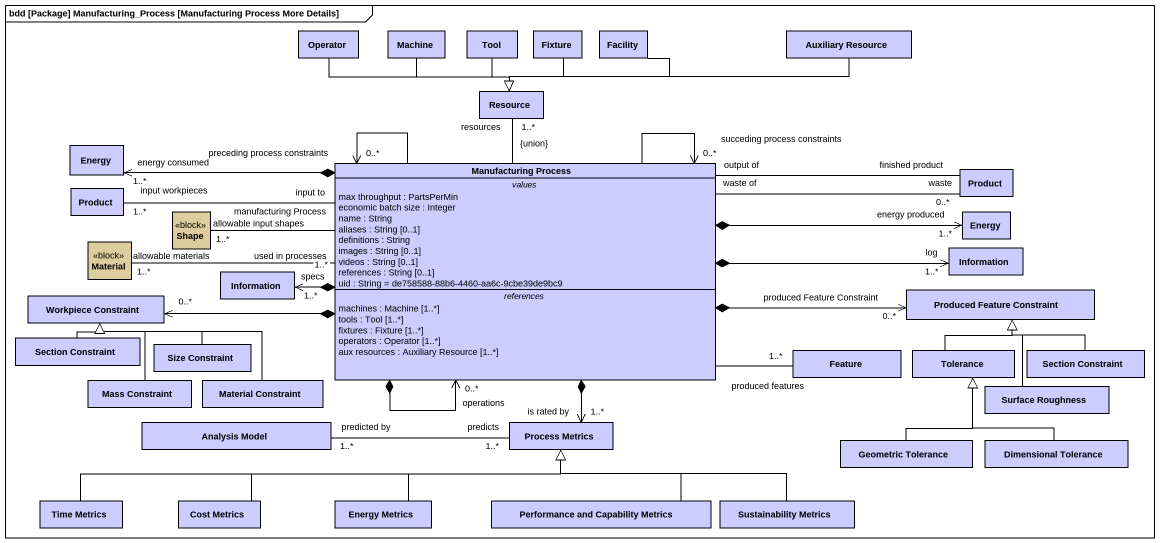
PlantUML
@startuml
mainframe bdd [Package] Manufacturing_Process [Manufacturing Process More Details]
hide circle
hide empty members
class Operator #CCCCFF
class Machine #CCCCFF
class Tool #CCCCFF
class Fixture #CCCCFF
class Facility #CCCCFF
class "Auxiliary Resource" as Auxiliary_Resource #CCCCFF
class Resource #CCCCFF
class Energy #CCCCFF
class "Manufacturing Process" as Manufacturing_Process #CCCCFF {
  -- values --
  max throughput : PartsPerMin
  economic batch size : Integer
  name : String
  aliases : String [0..1]
  definitions : String
  images : String [0..1]
  videos : String [0..1]
  references : String [0..1]
  uid : String = de758588-88b6-4460-aa6c-9cbe39de9bc9
  -- references --
  machines : Machine [1..*]
  tools : Tool [1..*]
  fixtures : Fixture [1..*]
  operators : Operator [1..*]
  aux resources : Auxiliary Resource [1..*]
}
class Product #CCCCFF
class "Product" as Product_2 #CCCCFF
class Shape <<block>> #DDCD9E
class "Energy" as Energy_2 #CCCCFF
class Material <<block>> #DDCD9E
class Information #CCCCFF
class "Information" as Information_2 #CCCCFF
class "Produced Feature Constraint" as Produced_Feature_Constraint #CCCCFF
class "Workpiece Constraint" as Workpiece_Constraint #CCCCFF
class "Section Constraint" as Section_Constraint #CCCCFF
class "Size Constraint" as Size_Constraint #CCCCFF
class Feature #CCCCFF
class Tolerance #CCCCFF
class "Section Constraint" as Section_Constraint_2 #CCCCFF
class "Mass Constraint" as Mass_Constraint #CCCCFF
class "Material Constraint" as Material_Constraint #CCCCFF
class "Surface Roughness" as Surface_Roughness #CCCCFF
class "Analysis Model" as Analysis_Model #CCCCFF
class "Process Metrics" as Process_Metrics #CCCCFF
class "Geometric Tolerance" as Geometric_Tolerance #CCCCFF
class "Dimensional Tolerance" as Dimensional_Tolerance #CCCCFF
class "Time Metrics" as Time_Metrics #CCCCFF
class "Cost Metrics" as Cost_Metrics #CCCCFF
class "Energy Metrics" as Energy_Metrics #CCCCFF
class "Performance and Capability Metrics" as Performance_and_Capability #CCCCFF
class "Sustainability Metrics" as Sustainability_Metrics #CCCCFF
Operator -right-|> Resource
Machine --|> Resource
Tool --|> Resource
Fixture --|> Resource
Facility -left-|> Resource
Auxiliary_Resource -left-|> Resource
Manufacturing_Process -up- "resources\n1..*\n{union}" Resource
Manufacturing_Process *-left-> "energy consumed\n1..*" Energy
Manufacturing_Process *--> "operations\n0..*" Manufacturing_Process
Manufacturing_Process --> "succeding process constraints\n0..*" Manufacturing_Process
Manufacturing_Process --> "preceding process constraints\n0..*" Manufacturing_Process
Manufacturing_Process "output of" -right- "finished product" Product
Manufacturing_Process "waste of" -right- "waste\n0..*" Product
Manufacturing_Process *-right-> "energy produced\n1..*" Energy_2
Manufacturing_Process "used in processes\n1..*" -left- "allowable materials\n1..*" Material
Manufacturing_Process *-right-> "log\n1..*" Information
Manufacturing_Process *-left-> "specs\n1..*" Information_2
Manufacturing_Process *-right-> "0..*\nproduced Feature Constraint" Produced_Feature_Constraint
Manufacturing_Process *-left-> "0..*" Workpiece_Constraint
Manufacturing_Process -right- "produced features\n1..*" Feature
Manufacturing_Process *--> "is rated by\n1..*" Process_Metrics
Product_2 "input workpieces\n1..*" -right- "input to" Manufacturing_Process
Shape "allowable input shapes\n1..*" -right- "manufacturing Process" Manufacturing_Process
Section_Constraint -up-|> Workpiece_Constraint
Size_Constraint -left-|> Workpiece_Constraint
Tolerance -up-|> Produced_Feature_Constraint
Section_Constraint_2 -up-|> Produced_Feature_Constraint
Mass_Constraint -up-|> Workpiece_Constraint
Material_Constraint -left-|> Workpiece_Constraint
Surface_Roughness -up-|> Produced_Feature_Constraint
Analysis_Model "predicted by\n1..*" -right- "predicts\n1..*" Process_Metrics
Geometric_Tolerance -up-|> Tolerance
Dimensional_Tolerance -up-|> Tolerance
Time_Metrics -right-|> Process_Metrics
Cost_Metrics -right-|> Process_Metrics
Energy_Metrics -right-|> Process_Metrics
Performance_and_Capability -up-|> Process_Metrics
Sustainability_Metrics -left-|> Process_Metrics
@enduml
